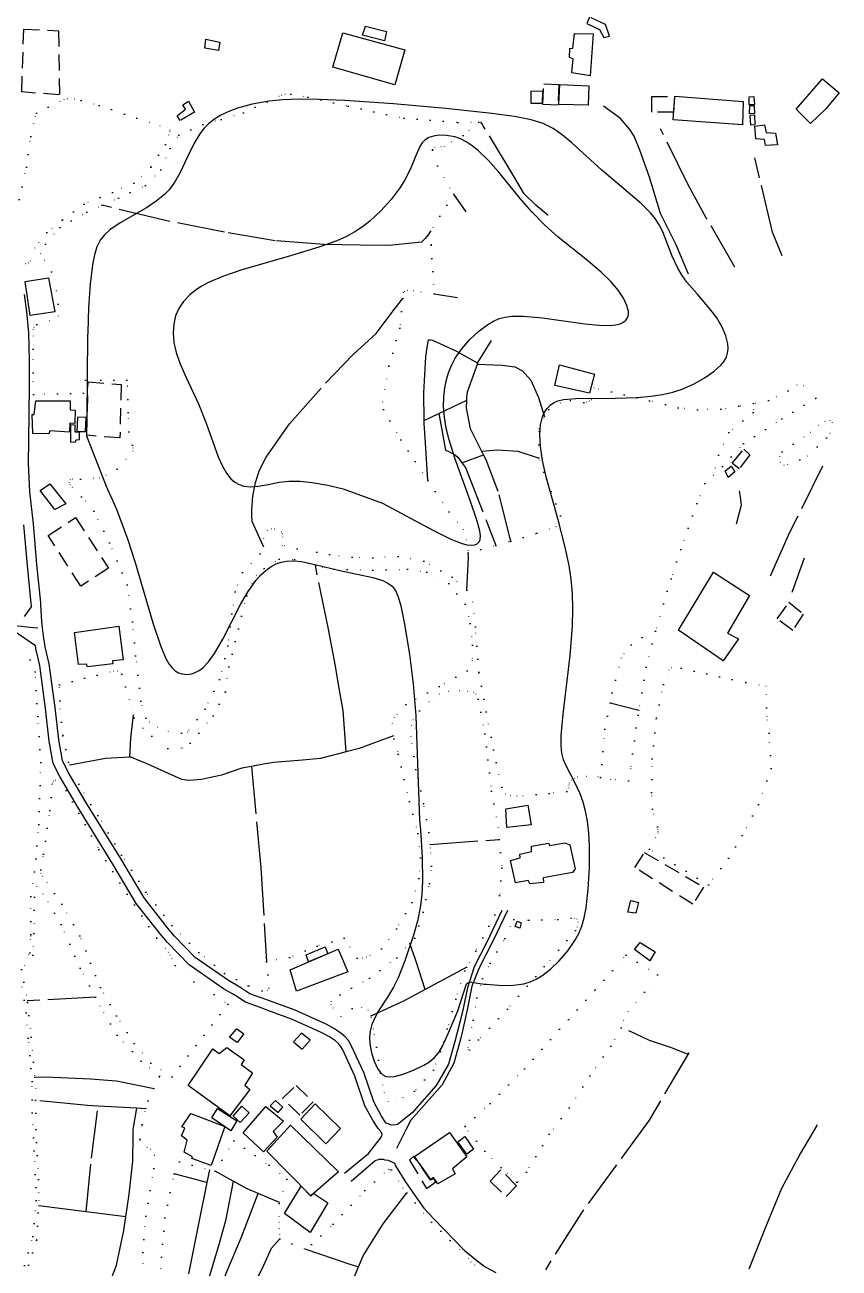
# Model space of a CAD drawing. Header units: millimetres. Extents: x 220021 to 223505, y 489325 to 491820.
# Drawn here: x 223249.3 to 223505.3, y 491116.6 to 491507.5 of the extents above; entities that cross this region are included whole.
import ezdxf

# ---------------------------------------------------------------- set-up
doc = ezdxf.new("R2010")
doc.units = ezdxf.units.MM
for name, pattern in [('15M2P5', [17.5, 15, -2.5]), ('5M2P5', [7.5, 5, -2.5]), ('AM4', [4, 0, -4])]:
    doc.linetypes.add(name, pattern=pattern)
for name, color, linetype in [('A0013110', 8, 'Continuous'), ('A0023210', 8, 'Continuous'), ('B0014111', 8, 'Continuous'), ('B0014112', 8, 'Continuous'), ('B0014116', 8, '5M2P5'), ('D0015112', 8, '15M2P5'), ('D0025111', 8, 'AM4'), ('F0017111', 8, 'Continuous')]:
    doc.layers.add(name, color=color, linetype=linetype)

msp = doc.modelspace()

# ---------------------------------------------------------------- linework, layer by layer
at = {"layer": 'A0013110'}
for points in [[(223399.268, 491228.994), (223394.37, 491218.828), (223390.542, 491211.266), (223388.404, 491204.66), (223386.745, 491196.705), (223384.426, 491187.844), (223382.462, 491180.749), (223378.598, 491174.011), (223371.029, 491165.379), (223366.421, 491161.713), (223365.324, 491161.555), (223364.339, 491161.672), (223362.847, 491162.185), (223362.758, 491162.288), (223361.358, 491164.402), (223358.959, 491168.854), (223355.793, 491178.061), (223351.868, 491186.529), (223350.98, 491188.135), (223349.95, 491189.284), (223348.737, 491190.363), (223346.57, 491191.854), (223343.962, 491193.241), (223340.946, 491194.663), (223334.237, 491197.66), (223327.005, 491200.339), (223325.388, 491200.921), (223319.998, 491202.864), (223317.167, 491204.685), (223315.852, 491205.516), (223313.281, 491206.98), (223302.855, 491214.229), (223296.307, 491220.963), (223294.118, 491223.601), (223286.789, 491232.971), (223279.512, 491245.108), (223268.474, 491263.086), (223262.849, 491272.536), (223261.06, 491276.172), (223259.905, 491282.665), (223258.769, 491292.841), (223256.957, 491306.585), (223255.662, 491311.934), (223255.64, 491312.073), (223255.226, 491314.508), (223254.851, 491317.935), (223254.635, 491319.868), (223254.326, 491325.105), (223254.253, 491325.876), (223253.043, 491337.78), (223251.943, 491350.593), (223250.876, 491360.689), (223250.401, 491369.675), (223250.54, 491376.749), (223250.61, 491385.25), (223250.77, 491394.132), (223250.71, 491401.904), (223250.498, 491410.636), (223249.901, 491417.233), (223249.2, 491422.681)], [(223249.138, 491321.497), (223251.356, 491324.501), (223251.334, 491324.875), (223251.267, 491325.584), (223250.057, 491337.5), (223248.957, 491350.307)], [(223349.783, 491146.478), (223357.291, 491152.664), (223361.032, 491157.434), (223361.473, 491158.206), (223361.556, 491158.627), (223361.178, 491159.527), (223360.362, 491160.472), (223358.782, 491162.858), (223356.201, 491167.646), (223353.007, 491176.939), (223349.192, 491185.171), (223348.52, 491186.385), (223347.83, 491187.156), (223346.883, 491187.997), (223345.01, 491189.286), (223342.618, 491190.559), (223339.694, 491191.937), (223333.103, 491194.88), (223325.975, 491197.521), (223324.372, 491198.099), (223318.662, 491200.156), (223315.553, 491202.155), (223314.308, 491202.944), (223311.679, 491204.44), (223300.905, 491211.931), (223294.073, 491218.957), (223291.782, 491221.719), (223284.311, 491231.269), (223276.948, 491243.552), (223265.906, 491261.534), (223260.211, 491271.104), (223258.18, 491275.228), (223256.935, 491282.235), (223255.791, 491292.479), (223254.003, 491306.035), (223252.718, 491311.346), (223252.68, 491311.587), (223252.572, 491312.223), (223245.615, 491317.091)], [(223351.833, 491143.953), (223359.396, 491150.436), (223360.113, 491150.658), (223360.669, 491150.79), (223361.269, 491150.863), (223361.958, 491150.814), (223362.485, 491150.673), (223363.472, 491150.536), (223365.507, 491149.621), (223365.791, 491148.746), (223368.99, 491143.538), (223374.715, 491135.445), (223377.879, 491132.054), (223387.393, 491122.186), (223391.332, 491118.969), (223393.956, 491116.974), (223397.349, 491115.213)]]:
    msp.add_lwpolyline(points, dxfattribs=at)
at = {"layer": 'A0023210'}
for points in [[(223473.875, 491361.005), (223474.101, 491359.089), (223474.424, 491356.365), (223474.38, 491355.987), (223472.843, 491350.496)], [(223253.36, 491317.77), (223252.03, 491317.91), (223252.009, 491317.912), (223242.26, 491318.96)], [(223400.975, 491229.017), (223396.53, 491219.536), (223392.132, 491210.956), (223389.794, 491205.185), (223388.301, 491197.831), (223386.413, 491189.346), (223384.126, 491180.985), (223380.423, 491174.185), (223370.623, 491163.049), (223369.079, 491160.046), (223366.08, 491154.21)]]:
    msp.add_lwpolyline(points, dxfattribs=at)
at = {"layer": 'B0014111'}
for points in [[(223349.245, 491504.999), (223368.673, 491499.618), (223365.612, 491488.616), (223346.053, 491494.131)], [(223356.31, 491507.004), (223362.958, 491505.334), (223362.287, 491502.385), (223355.455, 491504.201)], [(223427.97, 491504.685), (223427.037, 491491.394), (223421.261, 491492.38), (223421.595, 491496.813), (223420.452, 491497.171), (223420.591, 491500.012), (223421.565, 491500.1), (223422.063, 491504.707)], [(223417.107, 491482.432), (223417.427, 491488.723), (223426.615, 491488.256), (223426.393, 491482.211)], [(223496.229, 491476.441), (223491.795, 491480.947), (223500.083, 491490.474), (223505.26, 491486.104), (223501.034, 491481.079)], [(223408.313, 491486.608), (223408.285, 491482.796), (223412.024, 491482.862), (223412.068, 491486.548)], [(223453.595, 491485.03), (223475.106, 491483.384), (223474.896, 491476.042), (223453.073, 491477.597)], [(223485.853, 491469.743), (223482.075, 491469.518), (223481.814, 491471.421), (223479.035, 491471.573), (223478.784, 491475.558), (223481.76, 491476.025), (223482.361, 491473.577), (223485.304, 491473.448)], [(223256.737, 491427.964), (223258.653, 491417.252), (223250.966, 491416.037), (223249.328, 491426.741)], [(223417.366, 491400.522), (223428.362, 491397.587), (223426.807, 491391.659), (223415.88, 491394.032)], [(223257.083, 491363.155), (223262.1, 491356.856), (223258.669, 491355.097), (223254.069, 491361.072)], [(223439.805, 491232.179), (223442.186, 491231.566), (223441.324, 491228.132), (223438.784, 491228.493)], [(223442.73, 491218.938), (223447.423, 491215.97), (223445.728, 491213.157), (223440.977, 491216.778)], [(223315.874, 491191.814), (223318.059, 491190.193), (223316.029, 491187.553), (223313.653, 491189.232)], [(223313.702, 491164.439), (223300.659, 491173.963), (223308.397, 491185.485), (223310.392, 491184.016), (223312.748, 491185.955), (223318.25, 491182.112), (223317.219, 491180.624), (223320.802, 491178.028), (223318.426, 491174.099), (223319.969, 491172.725)], [(223328.04, 491169.278), (223326.409, 491167.624), (223328.865, 491165.46), (223330.391, 491167.192)], [(223340.513, 491168.264), (223348.507, 491160.51), (223343.924, 491155.648), (223336.068, 491163.377)], [(223315.907, 491162.899), (223314.033, 491159.784), (223307.998, 491163.821), (223309.871, 491166.752)], [(223317.886, 491159.086), (223325.064, 491167.428), (223330.559, 491162.817), (223327.291, 491159.522), (223328.607, 491157.735), (223324.274, 491153.175)], [(223332.776, 491161.533), (223347.848, 491146.854), (223339.192, 491139.359), (223325.303, 491153.366)]]:
    msp.add_lwpolyline(points, close=True, dxfattribs=at)
at = {"layer": 'B0014112'}
for points in [[(223252.722, 491389.293), (223263.467, 491389.296), (223263.526, 491386.444), (223265.116, 491386.316), (223265.029, 491382.146), (223263.443, 491382.192), (223263.32, 491379.437), (223257.135, 491379.853), (223256.811, 491378.837), (223251.789, 491378.991), (223251.56, 491384.914), (223252.161, 491384.967)], [(223265.774, 491384.146), (223265.564, 491379.605), (223268.365, 491379.593), (223268.502, 491384.041)], [(223263.583, 491381.67), (223263.649, 491376.251), (223265.205, 491376.401), (223265.35, 491376.987), (223266.467, 491377.063), (223266.407, 491379.369), (223265.052, 491379.366), (223265.047, 491381.563)], [(223469.384, 491367.229), (223471.27, 491368.667), (223472.446, 491366.898), (223470.326, 491365.154)], [(223468.801, 491307.538), (223454.731, 491317.204), (223465.75, 491335.374), (223477.119, 491328.072), (223470.213, 491316.191), (223473.651, 491314.454)], [(223264.857, 491316.406), (223278.854, 491318.397), (223280.203, 491307.866), (223276.847, 491307.521), (223276.875, 491306.543), (223268.988, 491305.637), (223268.698, 491306.413), (223266.18, 491306.368)], [(223408.455, 491255.999), (223400.796, 491255.121), (223400.51, 491260.938), (223407.405, 491262.162)], [(223422.304, 491242.131), (223421.392, 491241.003), (223412.172, 491239.261), (223412.285, 491237.808), (223408.019, 491237.357), (223407.481, 491238.495), (223403.482, 491237.696), (223401.974, 491244.762), (223404.933, 491245.539), (223404.918, 491246.705), (223408.584, 491247.522), (223408.499, 491249.225), (223413.886, 491250.158), (223414.317, 491249.43), (223419.006, 491250.249), (223420.638, 491249.644)], [(223350.808, 491209.776), (223334.663, 491203.658), (223332.699, 491210.37), (223347.74, 491216.822)], [(223338.429, 491212.828), (223337.723, 491215.114), (223343.7, 491217.562), (223344.522, 491215.442)], [(223301.493, 491165.191), (223312.084, 491161.069), (223307.789, 491148.863), (223301.81, 491150.995), (223302.009, 491151.61), (223299.317, 491152.991), (223300.326, 491156.81), (223298.468, 491158.172), (223299.54, 491160.602), (223298.622, 491161.04)], [(223371.733, 491151.708), (223382.816, 491159.231), (223388.241, 491151.525), (223383.7, 491147.849), (223384.556, 491146.266), (223379.105, 491143.045), (223377.78, 491145.048), (223376.935, 491144.456)], [(223387.54, 491157.953), (223390.271, 491153.977), (223388.17, 491152.394), (223385.416, 491156.255)], [(223344.5, 491137.064), (223339.007, 491127.735), (223330.842, 491133.725), (223336.116, 491142.325), (223339.197, 491139.179), (223340.16, 491140.033)]]:
    msp.add_lwpolyline(points, close=True, dxfattribs=at)
at = {"layer": 'B0014116'}
for points in [[(223426.831, 491509.906), (223425.901, 491507.84), (223429.913, 491506.036), (223431.273, 491503.47), (223433.118, 491503.86), (223431.823, 491507.615)], [(223248.299, 491486.368), (223248.919, 491506.056), (223259.872, 491505.63), (223260.12, 491485.442)], [(223310.556, 491502.059), (223310.185, 491499.364), (223305.803, 491500.089), (223306.19, 491502.91)], [(223412.396, 491488.968), (223417.1, 491488.681), (223416.885, 491482.179), (223412.118, 491482.414)], [(223446.394, 491479.969), (223446.334, 491484.9), (223453.505, 491484.88), (223453.207, 491480.023)], [(223476.978, 491484.873), (223478.48, 491484.957), (223478.658, 491482.412), (223476.99, 491482.328)], [(223302.651, 491479.989), (223298.116, 491477.435), (223297.176, 491478.847), (223299.819, 491480.958), (223298.965, 491482.312), (223300.679, 491483.441)], [(223477.221, 491482.073), (223478.497, 491482.129), (223478.66, 491479.593), (223477.082, 491479.535)], [(223477.328, 491479.106), (223478.635, 491479.137), (223478.799, 491476.009), (223477.452, 491475.922)], [(223279.521, 491394.435), (223279.152, 491377.572), (223268.739, 491378.421), (223269.154, 491395.202)], [(223475.306, 491374.055), (223477.227, 491372.255), (223473.784, 491367.912), (223471.67, 491369.652)], [(223265.166, 491352.523), (223275.562, 491336.62), (223266.841, 491331.019), (223256.587, 491346.916)], [(223485.806, 491320.708), (223489.498, 491325.994), (223493.936, 491322.232), (223490.683, 491317.09)], [(223444.012, 491247.215), (223462.665, 491236.37), (223459.252, 491230.975), (223441.06, 491242.518)], [(223403.99, 491225.712), (223405.326, 491225.171), (223404.904, 491223.507), (223403.429, 491223.999)], [(223333.714, 491187.722), (223336.423, 491185.374), (223338.933, 491188.27), (223336.257, 491190.426)], [(223334.518, 491173.968), (223339.856, 491168.886), (223335.76, 491164.673), (223330.226, 491169.941)], [(223317.46, 491167.518), (223319.753, 491165.428), (223316.959, 491162.363), (223314.806, 491164.325)], [(223375.517, 491141.579), (223378.471, 491143.664), (223377.796, 491144.788), (223376.799, 491144.282), (223371.599, 491151.789), (223370.211, 491150.471)], [(223398.95, 491147.507), (223395.504, 491143.908), (223400.546, 491139.082), (223403.877, 491142.469)]]:
    msp.add_lwpolyline(points, close=True, dxfattribs=at)
at = {"layer": 'D0015112'}
for points in [[(223457.911, 491429.107), (223454.06, 491438.313), (223449.076, 491448.121), (223445.656, 491459.55), (223442.602, 491468.075), (223440.782, 491472.482), (223439.418, 491474.6), (223436.505, 491477.97), (223431.17, 491481.848)], [(223413.826, 491447.515), (223409.909, 491450.771), (223406.287, 491454.38), (223403.108, 491459.703), (223392.653, 491476.919)], [(223472.505, 491431.271), (223463.614, 491446.614), (223457.844, 491457.191), (223449.149, 491474.717)], [(223487.386, 491434.855), (223484.317, 491442.315), (223478.757, 491465.698)], [(223388.046, 491448.642), (223384.132, 491454.234)], [(223376.769, 491442.598), (223376.046, 491441.455), (223375.147, 491440.319), (223373.977, 491439.154), (223363.828, 491438.045), (223354.637, 491438.198), (223343.378, 491438.447), (223327.951, 491439.606), (223311.994, 491442.245), (223293.524, 491445.932), (223273.609, 491450.733)], [(223377.945, 491422.847), (223385.269, 491421.737)], [(223324.326, 491343.485), (223320.773, 491351.306), (223320.653, 491353.279), (223320.647, 491355.111), (223320.977, 491359.252), (223321.728, 491363.598), (223323.007, 491367.411), (223325.09, 491371.524), (223332.432, 491382.063), (223343.747, 491394.825), (223352.468, 491403.784), (223359.717, 491410.447), (223365.411, 491417.941), (223368.062, 491421.463)], [(223374.831, 491383.083), (223374.647, 491391.75), (223375.375, 491403.094), (223375.744, 491406.071), (223376.157, 491408.382), (223376.8, 491408.435), (223377.431, 491408.299), (223384.764, 491404.937), (223391.65, 491401.127)], [(223391.65, 491401.127), (223391.714, 491401.31), (223396.012, 491408.274)], [(223388.196, 491389.515), (223388.24, 491390.349), (223388.45, 491392.047), (223391.517, 491400.751)], [(223391.517, 491400.751), (223391.65, 491401.127)], [(223391.517, 491400.751), (223399.292, 491400.502), (223403.279, 491399.902), (223405.753, 491398.73), (223408.331, 491395.773), (223410.757, 491390.291), (223412.623, 491384.207)], [(223379.362, 491385.264), (223388.196, 491389.515)], [(223392.939, 491373.318), (223389.36, 491380.43), (223388.062, 491387.008), (223388.196, 491389.515)], [(223374.831, 491383.083), (223379.362, 491385.264)], [(223375.977, 491364.188), (223375.219, 491376.013), (223374.851, 491382.118), (223374.831, 491383.083)], [(223379.362, 491385.264), (223381.534, 491373.787), (223382.365, 491373.413), (223384.635, 491372.164), (223385.501, 491371.389), (223386.655, 491369.802)], [(223386.655, 491369.802), (223393.485, 491372.232)], [(223410.767, 491371.239), (223404.399, 491373.366), (223397.759, 491373.707), (223392.939, 491373.318)], [(223393.485, 491372.232), (223392.939, 491373.318)], [(223402.004, 491345.091), (223398.118, 491360.792), (223394.267, 491370.679), (223393.485, 491372.232)], [(223386.655, 491369.802), (223387.763, 491368.279), (223397.344, 491343.82)], [(223500.046, 491368.709), (223489.672, 491347.806), (223482.802, 491332.502)], [(223388.245, 491329.756), (223388.763, 491340.013), (223388.661, 491341.488)], [(223490.473, 491329.087), (223494.418, 491339.925)], [(223350.241, 491278.905), (223349.35, 491291.904), (223347.9, 491300.098), (223346.979, 491305.842), (223344.729, 491317.454), (223340.602, 491337.549)], [(223433.271, 491294.309), (223442.314, 491291.975)], [(223282.233, 491277.178), (223282.54, 491283.167), (223283.424, 491290.523)], [(223365.191, 491283.971), (223354.369, 491279.969), (223350.241, 491278.905)], [(223282.233, 491277.178), (223274.627, 491276.772), (223263.417, 491274.747)], [(223320.504, 491274.341), (223317.463, 491273.802), (223311.077, 491271.613), (223304.799, 491270.161), (223300.772, 491269.912), (223298.613, 491270.201), (223286.939, 491275.421), (223285.088, 491276.22), (223282.705, 491277.203), (223282.233, 491277.178)], [(223350.241, 491278.905), (223342.238, 491276.841), (223336.516, 491276.314), (223327.391, 491275.536), (223324.296, 491275.012), (223320.504, 491274.341)], [(223320.504, 491274.341), (223323.448, 491242.409), (223325.243, 491212.852)], [(223376.715, 491249.804), (223398.406, 491251.345)], [(223375.083, 491204.158), (223372.19, 491213.323), (223370.282, 491218.622)], [(223388.215, 491211.212), (223375.083, 491204.158)], [(223375.083, 491204.158), (223368.304, 491200.516), (223358.086, 491195.805)], [(223271.498, 491201.75), (223250.04, 491200.643)], [(223439.062, 491191.33), (223441.174, 491190.316)], [(223441.174, 491190.316), (223445.505, 491188.237), (223452.727, 491185.84), (223457.679, 491183.86), (223458.053, 491184.234)], [(223458.053, 491184.234), (223445.54, 491163.144), (223424.008, 491133.621), (223412.93, 491116.061)], [(223289.87, 491172.97), (223278.106, 491175.401), (223269.915, 491175.975), (223255.869, 491176.598), (223252.337, 491176.526)], [(223272.273, 491167.486), (223268.934, 491167.658), (223252.649, 491169.355)], [(223268.53, 491134.313), (223270.222, 491151.104), (223272.273, 491167.486)], [(223284.421, 491166.862), (223272.273, 491167.486)], [(223281.02, 491132.756), (223282.108, 491139.827), (223283.213, 491150.253), (223283.285, 491158.025), (223283.347, 491160.193), (223284.421, 491166.862)], [(223287.374, 491166.71), (223284.421, 491166.862)], [(223498.304, 491161.598), (223498.25, 491161.437), (223493.067, 491152.729), (223487.093, 491141.581), (223482.423, 491130.143), (223475.868, 491113.666)], [(223306.509, 491143.527), (223296.221, 491146.182)], [(223307.306, 491147.497), (223306.509, 491143.527)], [(223314.736, 491143.949), (223309.116, 491147.015)], [(223306.509, 491143.527), (223303.687, 491129.472), (223300.103, 491111.739), (223300.134, 491110.194)], [(223314.736, 491143.949), (223312.302, 491131.482), (223310.355, 491124.36), (223305.687, 491108.696), (223304.575, 491108.342), (223300.149, 491109.429)], [(223322.591, 491140.065), (223319.149, 491141.542), (223314.736, 491143.949)], [(223354.155, 491116.967), (223355.617, 491120.455), (223361.894, 491130.536), (223369.377, 491140.267)], [(223300.161, 491108.847), (223300.218, 491105.978), (223301.598, 491104.005), (223303.154, 491102.759), (223305.376, 491102.039), (223307.514, 491102.627), (223308.954, 491104.372), (223312.552, 491115.026), (223317.257, 491126.069), (223322.591, 491140.065)], [(223329.299, 491137.187), (223322.591, 491140.065)], [(223268.53, 491134.313), (223253.549, 491136.181)], [(223281.02, 491132.756), (223268.53, 491134.313)], [(223269.039, 491094.691), (223278.123, 491117.512), (223280.354, 491128.431), (223281.02, 491132.756)], [(223302.872, 491078.083), (223310.033, 491091.211), (223319.212, 491107.079), (223324.371, 491117.475), (223326.767, 491122.887), (223329.438, 491125.816)], [(223337.262, 491122.607), (223351.096, 491117.965), (223354.155, 491116.967)], [(223341.441, 491075.978), (223344.802, 491089.784), (223349.437, 491105.715), (223354.155, 491116.967)]]:
    msp.add_lwpolyline(points, dxfattribs=at)
at = {"layer": 'D0025111'}
for points in [[(223247.522, 491452.572), (223249.751, 491462.68), (223251.137, 491472.309), (223252.613, 491478.692), (223252.953, 491479.666), (223261.514, 491484.038), (223262.648, 491484.283), (223264.835, 491484.247), (223266.926, 491483.664), (223272.647, 491482.113), (223280.57, 491479.428), (223291.705, 491475.714), (223294.189, 491475.13), (223294.807, 491474.474), (223294.744, 491474.034), (223294.472, 491472.834), (223293.501, 491469.889), (223288.892, 491462.704), (223283.543, 491457.682), (223276.784, 491454.704), (223267.87, 491451.089), (223261.038, 491446.063), (223256.173, 491442.199), (223252.281, 491437.373), (223251.26, 491434.053), (223250.988, 491433.268), (223250.379, 491432.634), (223249.499, 491432.306), (223249.076, 491432.45)], [(223430.237, 491270.856), (223429.468, 491271.008), (223425.942, 491271.122), (223423.14, 491270.982), (223422.034, 491270.573), (223421.207, 491270.063), (223420.379, 491269.123), (223420.306, 491268.514), (223420.225, 491267.594), (223419.661, 491266.42), (223414.108, 491265.84), (223403.991, 491264.944), (223402.046, 491265.111), (223400.44, 491265.544), (223399.231, 491267.834), (223397.409, 491275.511), (223394.286, 491291.433), (223392.019, 491303.98), (223390.944, 491318.192), (223390.086, 491325.936), (223388.665, 491329.386), (223388.245, 491329.756), (223383.638, 491333.813), (223374.66, 491338.862), (223366.655, 491340.286), (223358.636, 491339.901), (223352.15, 491340.088), (223345.091, 491340.906), (223334.876, 491342.762), (223330.307, 491343.752), (223330.4, 491346.424), (223330.265, 491347.436), (223329.9, 491348.064), (223327.858, 491348.939), (223326.839, 491348.909), (223325.463, 491348.55), (223324.297, 491345.933), (223324.373, 491343.586), (223324.326, 491343.485), (223323.261, 491341.199), (223317.644, 491335.257), (223315.367, 491329.196), (223314.342, 491322.251), (223313.113, 491312.234), (223310.426, 491301.65), (223305.916, 491292.29), (223300.352, 491285.049), (223298.535, 491284.768), (223293.417, 491285.486), (223291.043, 491286.704), (223288.455, 491288.179), (223287.251, 491289.481), (223285.727, 491294.88), (223284.088, 491309.104), (223283.097, 491319.801), (223281.47, 491331.424), (223275.921, 491344.579), (223270.93, 491354.555), (223267.083, 491359.101), (223263.485, 491362.795), (223263.264, 491363.471), (223263.487, 491364.439), (223264.181, 491364.702), (223266.806, 491364.671), (223272.661, 491365.036), (223274.74, 491365.914), (223278.307, 491367.811), (223283.271, 491373.396), (223283.346, 491374.421), (223283.134, 491375.305), (223281.994, 491379.557), (223281.734, 491385.542), (223281.486, 491393.922), (223281.333, 491395.768), (223268.341, 491395.729), (223267.717, 491391.636), (223251.933, 491391.208), (223251.869, 491398.058), (223251.92, 491405.475), (223251.94, 491411.578), (223252.113, 491412.294), (223253.061, 491413.299), (223259.277, 491415.195), (223259.878, 491415.913), (223259.78, 491419.657), (223259.186, 491423.814), (223258.622, 491426.826), (223257.675, 491429.86), (223254.203, 491435.456), (223255.742, 491438.531), (223260.278, 491443.799), (223268.705, 491448.559), (223273.609, 491450.733), (223278.684, 491452.983), (223287.245, 491456.993), (223291.97, 491461.858), (223294.963, 491468.631), (223297.654, 491472.828), (223305.196, 491476.109), (223311.028, 491477.737), (223317.984, 491479.811), (223329.932, 491485.358), (223330.978, 491485.659), (223332.85, 491485.69), (223338.27, 491484.755), (223350.95, 491481.921), (223368.488, 491478.075), (223385.359, 491476.81), (223391.984, 491476.909)], [(223391.984, 491476.909), (223387.1, 491472.641), (223381.167, 491469.275), (223380.136, 491469.098), (223378.273, 491468.858), (223377.462, 491468.422), (223377.397, 491468.024), (223378.99, 491463.147), (223382.733, 491456.234), (223384.132, 491454.234), (223376.769, 491442.598), (223376.993, 491438.147), (223377.228, 491433.974), (223377.945, 491422.847), (223371.583, 491423.811), (223369.62, 491423.919), (223368.631, 491423.683), (223368.233, 491423.288), (223368.062, 491421.463), (223367.185, 491412.114), (223363.721, 491400.175), (223362.374, 491392.904), (223361.744, 491388.913), (223362.014, 491386.553), (223367.484, 491376.977), (223375.977, 491364.188), (223382.66, 491354.348), (223387.065, 491348.801), (223388.002, 491345.558), (223388.608, 491342.256), (223388.661, 491341.488), (223397.344, 491343.82), (223401.548, 491344.949), (223402.004, 491345.091), (223410.18, 491347.633), (223416.243, 491349.674), (223417.294, 491350.746), (223417.632, 491353.053), (223412.409, 491366.803), (223410.767, 491371.239), (223410.744, 491371.3), (223410.865, 491380.344), (223412.373, 491383.793), (223412.623, 491384.207), (223414.014, 491386.514), (223419.727, 491389.727)], [(223465.741, 491365.899), (223468.546, 491368.612), (223475.212, 491375.795), (223487.25, 491383.593), (223497.952, 491390.097), (223494.079, 491393.93), (223492.046, 491394.274), (223489.286, 491392.401), (223483.05, 491389.349), (223478.29, 491388.428)], [(223478.29, 491388.428), (223473.703, 491387.541), (223468.104, 491386.657), (223460.713, 491386.439), (223454.629, 491387.066), (223445.685, 491389.294), (223428.203, 491393.301), (223427.376, 491389.592), (223426.878, 491389.131), (223425.959, 491388.792), (223424.983, 491388.747), (223420.727, 491389.288), (223419.727, 491389.727)], [(223478.29, 491388.428), (223478.39, 491386.515), (223478.187, 491385.547), (223470.584, 491379.314), (223467.294, 491372.193), (223465.741, 491365.899)], [(223465.741, 491365.899), (223463.042, 491363.289), (223460.542, 491357.006), (223455.46, 491342.512), (223452.417, 491333.301), (223447.795, 491317.839), (223447.543, 491316.856)], [(223370.167, 491263.28), (223372.843, 491253.273), (223373.631, 491245.544), (223373.163, 491239.127), (223370.97, 491231.582), (223366.093, 491223.239), (223361.344, 491217.004), (223356.706, 491214.344), (223355.368, 491214.047), (223353.764, 491214.072), (223349.652, 491220.349), (223341.198, 491217.823), (223332.419, 491214.271), (223325.243, 491212.852), (223325.98, 491204.56), (223325.516, 491203.828), (223323.871, 491203.81), (223319.44, 491205.381), (223312.068, 491209.215), (223303.996, 491215.862), (223295.45, 491224.305), (223287.295, 491234.79), (223279.7, 491246.426), (223272.17, 491258.876), (223266.233, 491268.744), (223263.417, 491274.747), (223262.987, 491275.663), (223261.157, 491284.11), (223260.273, 491294.913), (223260.119, 491299.988), (223277.123, 491304.36), (223278.413, 491304.403), (223279.417, 491303.89), (223279.74, 491303.282), (223283.011, 491292.261), (223283.424, 491290.523), (223283.656, 491289.546), (223286.363, 491286.362), (223289.152, 491283.842), (223294.185, 491279.934), (223298.742, 491280.089), (223301.265, 491281.644), (223308.472, 491290.185), (223312.345, 491297.793), (223313.393, 491305.675), (223319.026, 491327.97), (223322.008, 491334.49), (223324.466, 491336.538), (223329.212, 491339.521), (223334.07, 491339.395), (223340.602, 491337.549), (223342.814, 491336.95), (223346.511, 491336.329), (223358.708, 491336.05), (223369.526, 491336.282), (223375.627, 491335.409), (223382.525, 491331.809), (223387.712, 491325.363), (223389.304, 491319.277), (223389.975, 491312.438), (223389.927, 491307.584), (223388.3, 491304.37), (223379.469, 491299.397), (223369.066, 491293.764), (223365.399, 491289.727), (223364.745, 491287.883), (223365.191, 491283.971), (223365.297, 491283.038), (223366.65, 491278.212), (223370.167, 491263.28)], [(223447.543, 491316.856), (223444.63, 491305.496), (223442.314, 491291.975), (223442.058, 491290.478), (223439.674, 491273.616), (223439.067, 491269.775), (223433.4, 491270.233), (223430.237, 491270.856)], [(223430.237, 491270.856), (223431.612, 491286.072), (223433.271, 491294.309), (223433.912, 491297.494), (223436.807, 491308.321), (223437.602, 491309.756), (223439.921, 491312.587), (223443.347, 491314.894), (223447.543, 491316.856)], [(223248.597, 491213.038), (223250.329, 491215.136), (223250.854, 491215.746), (223251.122, 491220.923), (223251.124, 491221.463), (223251.166, 491233.462), (223252.329, 491241.191), (223253.676, 491256.044), (223254.257, 491275.522), (223253.332, 491289.971), (223252.476, 491304.027), (223249.13, 491312.523)], [(223483.882, 491273.611), (223479.871, 491262.379), (223474.787, 491252.548), (223470.49, 491245.491), (223464.145, 491237.098), (223445.592, 491248.31), (223448.315, 491253.32), (223448.351, 491253.863), (223448.301, 491254.443), (223448.109, 491255.351), (223446.596, 491260.919), (223446.281, 491266.069), (223446.488, 491276.741), (223447.818, 491289.636), (223450.035, 491300.056), (223451.758, 491304.661), (223452.532, 491305.411), (223455.65, 491305.158), (223475.945, 491300.721), (223482.171, 491299.511), (223482.331, 491299.519)], [(223398.406, 491251.345), (223399.264, 491242.433), (223398.527, 491233.776), (223397.026, 491227.702), (223391.012, 491216.198), (223388.215, 491211.212), (223387.565, 491210.052), (223385.163, 491202.825), (223384.776, 491201.163), (223382.004, 491191.858), (223379.911, 491184.672), (223377.685, 491178.853), (223371.717, 491172.205), (223365.943, 491168.987), (223363.607, 491168.985), (223362.302, 491171.648), (223361.784, 491174.081), (223361.025, 491177.924), (223358.909, 491191.758), (223358.297, 491195.363), (223358.086, 491195.805), (223357.194, 491197.667), (223355.179, 491198.469), (223352.122, 491198.188), (223348.668, 491195.709), (223346.142, 491198.348), (223345.591, 491199.382), (223345.621, 491200.425), (223348.401, 491202.537), (223357.595, 491207.712), (223366.231, 491214.102), (223370.282, 491218.622), (223371.822, 491220.34), (223374.488, 491228.462), (223376.494, 491237.517), (223377.154, 491242.902), (223376.845, 491248.656), (223376.715, 491249.804), (223376.292, 491253.543), (223374.622, 491262.643), (223372.21, 491273.352), (223370.666, 491283.647), (223370.872, 491287.155), (223371.279, 491289.028), (223373.361, 491291.811), (223377.592, 491295.964), (223379.595, 491297.145), (223382.426, 491297.959), (223385.913, 491298.19), (223388.275, 491298.022), (223390.335, 491297.649), (223391.068, 491297.151), (223391.831, 491295.421), (223393.879, 491284.526), (223395.955, 491266.57), (223398.041, 491255.137), (223398.406, 491251.345)], [(223483.882, 491273.611), (223483.219, 491284.751), (223482.594, 491289.904), (223482.464, 491292.772), (223482.331, 491299.519)], [(223286.692, 491113.949), (223286.317, 491121.491), (223287.292, 491132.909), (223289.846, 491147.886), (223290.022, 491152.08), (223288.871, 491153.834), (223287.671, 491154.505), (223285.474, 491156.625), (223285.385, 491157.143), (223286.099, 491161.718), (223287.374, 491166.71), (223287.995, 491169.142), (223289.87, 491172.97), (223291.573, 491176.445), (223291.571, 491176.901), (223285.869, 491181.644), (223278.252, 491189.865), (223272.994, 491198.932), (223271.498, 491201.75), (223266.639, 491210.9), (223260.728, 491224.639), (223255.069, 491234.172), (223252.938, 491236.534), (223252.294, 491233.246), (223252.117, 491221.783), (223251.782, 491215.019), (223248.255, 491210.519), (223250.04, 491200.643), (223250.146, 491200.056), (223251.226, 491189.219), (223251.972, 491181.3), (223252.337, 491176.526), (223252.602, 491173.065), (223252.649, 491169.355), (223252.765, 491160.161), (223253.558, 491144.436), (223253.622, 491137.797), (223253.549, 491136.181), (223253.447, 491133.915), (223252.962, 491125.333), (223249.004, 491113.057)], [(223247.971, 491113.478), (223251.785, 491126.491), (223252.865, 491137.791), (223252.242, 491153.462), (223251.61, 491165.405), (223251.53, 491175.232), (223250.357, 491188.909), (223249.679, 491196.818), (223247.97, 491207.435)], [(223291.752, 491112.259), (223292.254, 491120.016), (223293.264, 491132.374), (223296.221, 491146.182), (223297.931, 491149.995), (223307.306, 491147.497), (223309.116, 491147.015), (223314.942, 491156.619), (223326.059, 491148.944), (223331.64, 491144.566), (223329.299, 491137.187), (223329.216, 491136.927), (223329.131, 491131.072), (223329.253, 491129.119), (223329.352, 491127.105), (223329.438, 491125.816), (223337.262, 491122.607), (223339.36, 491123.968), (223346.219, 491130.403), (223356.16, 491141.031), (223363.637, 491147.641), (223364.015, 491147.618), (223364.564, 491147.458), (223368.065, 491141.843), (223369.377, 491140.267)], [(223369.377, 491140.267), (223377.08, 491131.017), (223388.651, 491119.711), (223389.489, 491118.561), (223390.286, 491117.975), (223390.594, 491117.615), (223391.028, 491116.825), (223391.25, 491115.315)]]:
    msp.add_lwpolyline(points, dxfattribs=at)
for points in [[(223487.947, 491368.877), (223486.792, 491369.772), (223486.623, 491371.767), (223487.388, 491373.251), (223496.254, 491379.366), (223498.812, 491381.531), (223500.749, 491382.89), (223502.287, 491383.15), (223503.112, 491382.584), (223502.988, 491380.607), (223502.423, 491379.031), (223501.31, 491377.601), (223495.281, 491371.95), (223492.94, 491370.719)], [(223313.062, 491199.607), (223295.536, 491176.676), (223288.846, 491180.989), (223283.664, 491187.243), (223278.085, 491195.919), (223273.066, 491204.785), (223269.866, 491212.476), (223266.588, 491221.058), (223260.861, 491230.976), (223254.886, 491239.732), (223254.344, 491240.602), (223254.26, 491241.848), (223255.123, 491246.741), (223257.148, 491260.505), (223257.918, 491269.019), (223258.174, 491269.739), (223258.806, 491270.021), (223259.706, 491269.922), (223262.21, 491266.777), (223272.551, 491248.16), (223281.41, 491234.145), (223290.766, 491220.287), (223294.368, 491215.934), (223294.849, 491215.041), (223295.421, 491214.029), (223296.537, 491211.731), (223302.423, 491206.603), (223308.816, 491202.616)], [(223402.977, 491226.138), (223407.689, 491226.008), (223416.781, 491226.177), (223421.047, 491226.632), (223421.839, 491226.652), (223422.789, 491226.366), (223423.106, 491225.486), (223422.934, 491223.896), (223422.391, 491222.701), (223412.554, 491211.371), (223400.957, 491198.037), (223391.871, 491188.4), (223389.129, 491184.998), (223388.705, 491185.186), (223388.668, 491185.955), (223389.041, 491188.224), (223390.244, 491194.531), (223391.343, 491201.562), (223393.191, 491207.631), (223395.53, 491212.51), (223400.156, 491220.179)], [(223426.849, 491176.992), (223420.39, 491166.94), (223414.146, 491158.676), (223406.927, 491146.8), (223404.248, 491143.574), (223403.957, 491143.583), (223399.01, 491148.199), (223393.838, 491153.329), (223387.667, 491160.914), (223387.716, 491161.209), (223395.57, 491168.297), (223406.305, 491179.259), (223417.373, 491191.666), (223428.578, 491204.03), (223437.523, 491214.162), (223438.359, 491214.995), (223448.138, 491208.758), (223444.049, 491203.342), (223438.951, 491197.255), (223437.544, 491194.561), (223436.701, 491192.083), (223433.445, 491186.386)]]:
    msp.add_lwpolyline(points, close=True, dxfattribs=at)
at = {"layer": 'F0017111'}
for points, elevation in [([(223268.989, 491409.713), (223268.759, 491384.088), (223268.599, 491378.21), (223274.798, 491362.421), (223278.052, 491355.191), (223281.506, 491345.913), (223283.939, 491338.436), (223289.531, 491319.482), (223291.888, 491312.29), (223293.503, 491308.415), (223294.529, 491306.582), (223295.541, 491305.264), (223296.564, 491304.358), (223297.619, 491303.763), (223298.721, 491303.401), (223300.45, 491303.252), (223301.636, 491303.417), (223302.831, 491303.806), (223304.026, 491304.434), (223305.223, 491305.322), (223307.033, 491307.205), (223308.883, 491309.812), (223311.458, 491314.352), (223317.18, 491325.382), (223319.513, 491329.35), (223321.897, 491332.718), (223323.5, 491334.534), (223325.106, 491336.003), (223326.71, 491337.145), (223328.307, 491337.987), (223329.895, 491338.554), (223331.477, 491338.877), (223333.851, 491338.98), (223336.248, 491338.726), (223340.429, 491337.804), (223348.266, 491335.945), (223358.702, 491333.673), (223361.761, 491332.734), (223363.403, 491331.98), (223364.709, 491331), (223365.752, 491329.608), (223366.633, 491327.595), (223367.446, 491324.788), (223368.662, 491319.01), (223370.191, 491309.55), (223371.342, 491300.245), (223372.197, 491290.266), (223373.35, 491257.426), (223373.62, 491254.425), (223374.141, 491245.781), (223374.243, 491238.257), (223374.031, 491234.107), (223373.613, 491230.502), (223372.654, 491225.698), (223371.404, 491221.213), (223368.699, 491213.208), (223366.665, 491207.845), (223365.198, 491204.866), (223363.295, 491201.78), (223360.47, 491197.465), (223359.259, 491195.3), (223358.362, 491193.177), (223357.828, 491191.112), (223357.631, 491189.102), (223357.714, 491187.138), (223358.238, 491184.276), (223359.097, 491181.599), (223360.172, 491179.33), (223360.968, 491178.163), (223361.826, 491177.334), (223362.803, 491176.85), (223363.978, 491176.696), (223365.433, 491176.85), (223368.222, 491177.596), (223371.487, 491178.825), (223374.675, 491180.356), (223376.506, 491181.489), (223378.049, 491182.768), (223379.379, 491184.336), (223380.608, 491186.361), (223382.497, 491190.51), (223385.346, 491197.445), (223388.122, 491205.986), (223389.002, 491206.572), (223393.637, 491205.828), (223394.378, 491205.828), (223399.526, 491205.421), (223402.873, 491205.514), (223406.104, 491206.001), (223408.101, 491206.576), (223409.983, 491207.377), (223411.799, 491208.429), (223414.514, 491210.522), (223417.278, 491213.216), (223419.928, 491216.314), (223422.204, 491219.557), (223423.415, 491221.751), (223424.384, 491224.086), (223425.145, 491226.733), (223425.739, 491229.871), (223426.389, 491235.706), (223426.753, 491242.508), (223426.771, 491249.34), (223426.557, 491253.462), (223426.15, 491257.093), (223425.551, 491260.277), (223424.765, 491263.11), (223423.805, 491265.688), (223422.123, 491269.239), (223419.395, 491274.491), (223418.608, 491276.436), (223418.091, 491278.486), (223417.862, 491280.926), (223417.924, 491284.08), (223418.536, 491290.705), (223420.681, 491309.234), (223421.395, 491318.415), (223421.531, 491323.82), (223421.388, 491328.7), (223420.988, 491333.201), (223420.359, 491337.478), (223419.06, 491343.715), (223416.916, 491351.855), (223413.182, 491365.41), (223412.025, 491370.532), (223411.34, 491374.948), (223411.153, 491378.632), (223411.411, 491381.689), (223412.053, 491384.227), (223412.674, 491385.657), (223413.444, 491386.876), (223414.362, 491387.881), (223415.454, 491388.673), (223416.811, 491389.262), (223418.59, 491389.669), (223422.433, 491389.994), (223434.811, 491390.101), (223441.797, 491390.314), (223446.027, 491390.671), (223449.747, 491391.234), (223452.996, 491391.997), (223455.876, 491392.939), (223459.72, 491394.63), (223463.112, 491396.55), (223465.957, 491398.546), (223468.108, 491400.477), (223469.119, 491401.712), (223469.81, 491402.947), (223470.209, 491404.238), (223470.342, 491405.635), (223470.231, 491407.171), (223469.615, 491409.714), (223468.455, 491412.461), (223466.763, 491415.309), (223464.638, 491418.177), (223460.591, 491422.846), (223457.356, 491426.603), (223455.871, 491428.659), (223454.527, 491430.922), (223452.796, 491434.715), (223449.789, 491442.4), (223448.693, 491444.573), (223447.437, 491446.537), (223445.951, 491448.386), (223443.146, 491451.183), (223436.791, 491456.567), (223430.682, 491461.794), (223421.204, 491470.399), (223418.227, 491472.867), (223415.337, 491474.877), (223412.242, 491476.419), (223408.393, 491477.611), (223403.161, 491478.614), (223396.036, 491479.576), (223381.657, 491481.11), (223365.117, 491482.584), (223349.863, 491483.653), (223341.731, 491484.005), (223335.3, 491484.061), (223330.234, 491483.856), (223326.083, 491483.437), (223320.763, 491482.493), (223316.094, 491481.234), (223313.346, 491480.234), (223310.926, 491479.11), (223308.848, 491477.859), (223307.076, 491476.468), (223305.557, 491474.92), (223304.23, 491473.195), (223302.481, 491470.275), (223300.419, 491465.998), (223298.004, 491460.827), (223296.444, 491458.081), (223294.607, 491455.611), (223293.154, 491454.098), (223290.578, 491451.982), (223287.534, 491449.967), (223279.246, 491445.184), (223276.018, 491443), (223274.287, 491441.458), (223272.937, 491439.747), (223271.915, 491437.714), (223271.137, 491435.183), (223270.522, 491432.004), (223269.79, 491425.912), (223269.285, 491418.628), (223269.065, 491410.814)], 40), ([(223349.376, 491361.603), (223361.754, 491357.12), (223377.723, 491348.481), (223383.182, 491345.774), (223386.455, 491344.464), (223388.196, 491344.001), (223389.598, 491343.85), (223390.692, 491343.973), (223391.514, 491344.328), (223392.092, 491344.891), (223392.429, 491345.695), (223392.507, 491346.823), (223392.297, 491348.38), (223391.401, 491351.705), (223389.249, 491357.928), (223384.426, 491371.211), (223382.646, 491376.945), (223381.755, 491380.623), (223381.175, 491384.129), (223380.924, 491387.432), (223380.976, 491390.513), (223381.289, 491393.363), (223381.823, 491395.977), (223382.548, 491398.363), (223383.465, 491400.564), (223384.583, 491402.632), (223386.667, 491405.604), (223389.206, 491408.486), (223392.003, 491411.124), (223394.806, 491413.272), (223396.607, 491414.336), (223398.406, 491415.102), (223400.298, 491415.594), (223402.391, 491415.846), (223406.076, 491415.849), (223411.992, 491415.321), (223425.365, 491413.493), (223429.806, 491413.029), (223433.31, 491412.947), (223435.082, 491413.127), (223436.454, 491413.476), (223437.489, 491413.973), (223438.242, 491414.6), (223438.744, 491415.356), (223438.998, 491416.251), (223439.003, 491417.303), (223438.529, 491419.205), (223437.459, 491421.482), (223435.769, 491424.048), (223433.441, 491426.803), (223430.482, 491429.699), (223425.632, 491433.82), (223416.973, 491440.736), (223412.611, 491444.571), (223408.618, 491448.654), (223405.014, 491452.89), (223398.296, 491461.174), (223395.001, 491464.835), (223391.845, 491467.881), (223389.868, 491469.474), (223387.995, 491470.702), (223386.2, 491471.598), (223384.446, 491472.212), (223381.834, 491472.703), (223379.279, 491472.743), (223377.703, 491472.508), (223376.308, 491472.046), (223375.144, 491471.343), (223374.207, 491470.394), (223373.437, 491469.201), (223372.086, 491466.106), (223370.465, 491462.152), (223368.744, 491458.744), (223367.25, 491456.324), (223364.454, 491452.597), (223361.195, 491448.985), (223357.768, 491445.771), (223355.465, 491443.942), (223353.054, 491442.338), (223350.386, 491440.895), (223347.298, 491439.536), (223341.669, 491437.525), (223332.73, 491434.824), (223317.217, 491430.308), (223311.729, 491428.451), (223307.225, 491426.571), (223304.789, 491425.287), (223302.763, 491423.97), (223301.087, 491422.62), (223299.109, 491420.524), (223297.652, 491418.319), (223296.648, 491415.96), (223296.052, 491413.4), (223295.859, 491410.617), (223296.111, 491407.616), (223296.844, 491404.419), (223298.018, 491401.078), (223300.01, 491396.553), (223303.846, 491388.278), (223306.218, 491382.194), (223310.067, 491371.694), (223311.374, 491368.762), (223312.674, 491366.462), (223313.977, 491364.781), (223315.301, 491363.633), (223316.664, 491362.897), (223318.08, 491362.467), (223320.304, 491362.238), (223322.612, 491362.391), (223325.769, 491363), (223329.215, 491363.712), (223332.252, 491364.021), (223335.774, 491363.974), (223339.576, 491363.597), (223344.523, 491362.758)], 45)]:
    msp.add_lwpolyline(points, close=True, dxfattribs=dict(at, elevation=elevation))

doc.saveas('drawing.dxf')
